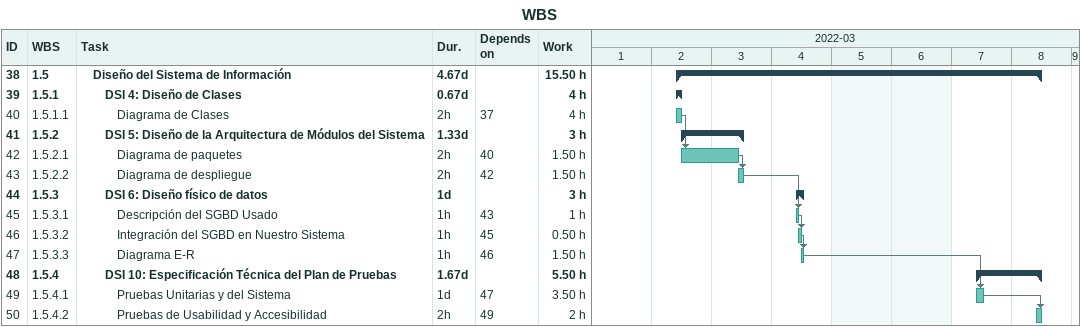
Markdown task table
WBS

| ID | WBS | Task | Duration | Start | Finish | Predecessors | Work (h) |
|---|---|---|---|---|---|---|---|
| 38 | 1.5 | **Diseño del Sistema de Información** | 4.67d | 2022-03-02 | 2022-03-08 |  | 15.50 |
| 39 | 1.5.1 | **DSI 4: Diseño de Clases** | 0.67d | 2022-03-02 | 2022-03-02 |  | 4 |
| 40 | 1.5.1.1 | Diagrama de Clases | 2h | 2022-03-02 | 2022-03-02 | 37 | 4 |
| 41 | 1.5.2 | **DSI 5: Diseño de la Arquitectura de Módulos del Sistema** | 1.33d | 2022-03-02 | 2022-03-03 |  | 3 |
| 42 | 1.5.2.1 | Diagrama de paquetes | 2h | 2022-03-02 | 2022-03-03 | 40 | 1.50 |
| 43 | 1.5.2.2 | Diagrama de despliegue | 2h | 2022-03-03 | 2022-03-03 | 42 | 1.50 |
| 44 | 1.5.3 | **DSI 6: Diseño físico de datos** | 1d | 2022-03-04 | 2022-03-04 |  | 3 |
| 45 | 1.5.3.1 | Descripción del SGBD Usado | 1h | 2022-03-04 | 2022-03-04 | 43 | 1 |
| 46 | 1.5.3.2 | Integración del SGBD en Nuestro Sistema | 1h | 2022-03-04 | 2022-03-04 | 45 | 0.50 |
| 47 | 1.5.3.3 | Diagrama E-R | 1h | 2022-03-04 | 2022-03-04 | 46 | 1.50 |
| 48 | 1.5.4 | **DSI 10: Especificación Técnica del Plan de Pruebas** | 1.67d | 2022-03-07 | 2022-03-08 |  | 5.50 |
| 49 | 1.5.4.1 | Pruebas Unitarias y del Sistema | 1d | 2022-03-07 | 2022-03-07 | 47 | 3.50 |
| 50 | 1.5.4.2 | Pruebas de Usabilidad y Accesibilidad | 2h | 2022-03-08 | 2022-03-08 | 49 | 2 |
